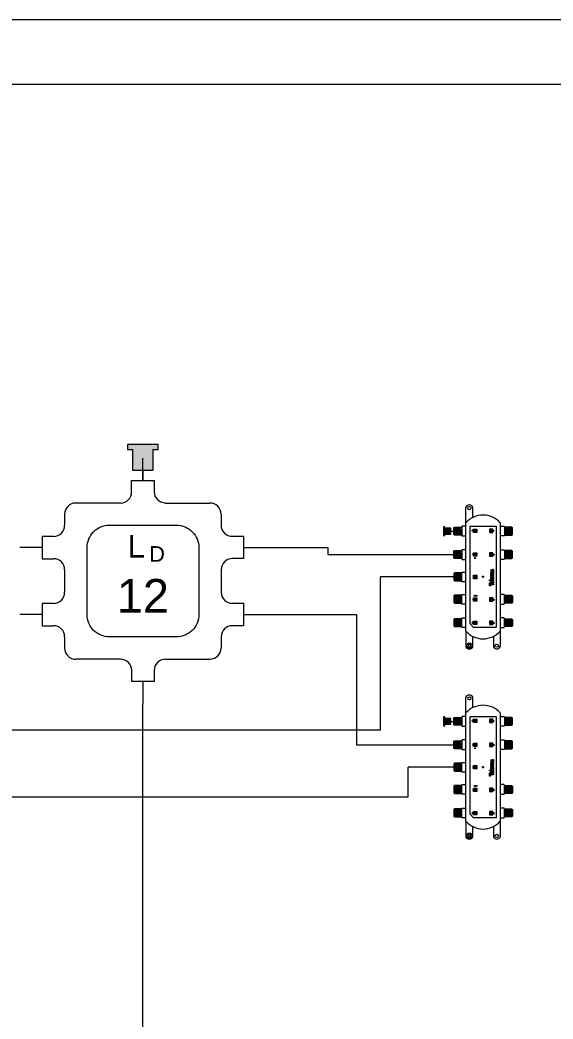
# Model space of a CAD drawing. Header units: metres. Extents: x -2 to 3328848, y -2 to 2725060.
# Drawn here: x 1663716.7 to 1663758, y 1362274.4 to 1362351.9 of the extents above; entities that cross this region are included whole.
import ezdxf
from ezdxf.enums import TextEntityAlignment as Align

# ---------------------------------------------------------------- set-up
doc = ezdxf.new("R2010")
doc.units = ezdxf.units.M
doc.layers.get('0').update_dxf_attribs({"color": 253, "lineweight": 0})
doc.layers.add('CAJETIN', color=7, linetype='Continuous', lineweight=0, true_color=0x000000)
for name, color, linetype, lineweight in [('ICT_INTERNA', 170, 'Continuous', 0), ('ICT_INTERNA2', 130, 'Continuous', 0), ('ICT_TOMAS', 1, 'Continuous', 0)]:
    doc.layers.add(name, color=color, linetype=linetype, lineweight=lineweight)
doc.styles.get("Standard").update_dxf_attribs({"font": 'arial.ttf'})

# ---------------------------------------------------------------- blocks, each defined once
blk = doc.blocks.new('*U96')
for points in [[(-594, 0), (0, 0), (0, 420), (-594, 420)], [(-589, 5), (-5, 5), (-5, 415), (-589, 415)]]:
    blk.add_lwpolyline(points, close=True)
at = {"lineweight": 30, "flags": 104}
blk.add_attdef('NOMBRE_PROYECTO', text='', height=5, dxfattribs=at).set_placement((-165, 63.275), align=Align.TOP_LEFT)
for tag, p in [('PROMOTOR', (-133.74, 41.5)), ('SITUACION', (-133.74, 34.5)), ('AUTOR', (-133.74, 27.5)), ('1/X', (-133.74, 20.5)), ('XX/XX/XXXX', (-80.025, 20.5)), ('V.X', (-25.119, 20.5)), ('NOMBRE_PLANO', (-133.74, 13.5)), ('X', (-25.119, 13.478))]:
    blk.add_attdef(tag, text='', height=3.5).set_placement(p, align=Align.MIDDLE_LEFT)
blk = doc.blocks.new('Derivador 4S')
for p, q in [((0, -0.1), (0, 0)), ((-0.0504, -0.1511), (-0.0504, -0.1)), ((-0.0504, -0.1), (0.0504, -0.1)), ((0.0504, -0.1), (0.0504, -0.15)), ((-0.1004, -0.2011), (-0.3, -0.2011)), ((0.1005, -0.2011), (0.3001, -0.2009)), ((-0.35, -0.2511), (-0.35, -0.3)), ((0.3502, -0.2509), (0.3502, -0.2997)), ((-0.4, -0.35), (-0.45, -0.35)), ((-0.45, -0.35), (-0.45, -0.45)), ((0.4003, -0.3497), (0.4503, -0.3497)), ((0.4503, -0.3497), (0.4503, -0.4497)), ((-0.45, -0.4), (-0.55, -0.4)), ((0.4503, -0.4), (0.55, -0.4)), ((-0.45, -0.45), (-0.4, -0.45)), ((0.4503, -0.4497), (0.4003, -0.4497)), ((-0.35, -0.5), (-0.35, -0.6)), ((0.3504, -0.4997), (0.3504, -0.5997)), ((-0.4, -0.65), (-0.45, -0.65)), ((-0.45, -0.65), (-0.45, -0.75)), ((0.4005, -0.6497), (0.4505, -0.6497)), ((0.4505, -0.6497), (0.4505, -0.7497)), ((-0.45, -0.7), (-0.55, -0.7)), ((0.4505, -0.7), (0.55, -0.7)), ((-0.45, -0.75), (-0.4, -0.75)), ((0.4505, -0.7497), (0.4005, -0.7497)), ((-0.35, -0.8), (-0.35, -0.85)), ((0.3506, -0.7997), (0.3506, -0.8497)), ((-0.0996, -0.9), (-0.3, -0.9)), ((0.1003, -0.8999), (0.3007, -0.8998)), ((-0.0496, -1), (-0.0496, -0.95)), ((0.0504, -0.95), (0.0504, -1)), ((0.0504, -1), (-0.0496, -1)), ((0.0004, -1), (0.0004, -1.1))]:
    blk.add_line(p, q)
blk.add_lwpolyline([(-0.1496, -0.3), (0.1504, -0.3, -0.414214), (0.2504, -0.4), (0.2504, -0.7, -0.414214), (0.1504, -0.8), (-0.1496, -0.8, -0.414214), (-0.2496, -0.7), (-0.2496, -0.4, -0.414214)], format="xyb", close=True)
for centre, start, end in [((-0.1004, -0.1511), 270, 0), ((0.1004, -0.15), 180, 270), ((-0.3, -0.2511), 90, 180), ((0.3002, -0.2509), 0.0417, 90.0417), ((-0.4, -0.3), 270, 360), ((0.4002, -0.2997), 180.0417, 270.0417), ((-0.4, -0.5), 0, 90), ((0.4004, -0.4997), 90.0417, 180.0417), ((-0.4, -0.6), 270, 360), ((0.4004, -0.5997), 180.0417, 270.0417), ((-0.4, -0.8), 0, 90), ((0.4006, -0.7997), 90.0417, 180.0417), ((-0.3, -0.85), 180, 270), ((0.3006, -0.8498), 270.0417, 0.0417), ((-0.0996, -0.95), 0, 90), ((0.1004, -0.95), 90, 180)]:
    blk.add_arc(centre, 0.05, start, end)
for s, height, p in [('L', 0.1, (-0.0681, -0.4447)), ('D', 0.07, (0.0283, -0.4638))]:
    blk.add_text(s, height=height).set_placement(p)
blk.add_attdef('dB', text='', height=0.15).set_placement((0.0004, -0.7358), align=Align.BOTTOM_CENTER)
blk = doc.blocks.new('Carga 75')
blk.add_hatch(color=256).paths.add_polyline_path([(0.05, 0.1501), (0.075, 0.1501), (0.075, 0.1751), (-0.075, 0.1751), (-0.075, 0.1501), (-0.05, 0.1501), (-0.05, 0.0501), (0.05, 0.0501)])
for p, q in [((0.075, 0.1751), (-0.075, 0.1751)), ((-0.075, 0.1751), (-0.075, 0.1501)), ((-0.075, 0.1501), (-0.05, 0.1501)), ((-0.05, 0.1501), (-0.05, 0.0501)), ((0.05, 0.1501), (0.075, 0.1501)), ((0.05, 0.0501), (0.05, 0.1501)), ((0.075, 0.1501), (0.075, 0.1751)), ((-0.05, 0.0501), (0.05, 0.0501)), ((0, 0.0501), (0, 0.0001))]:
    blk.add_line(p, q)
blk = doc.blocks.new('Televes_log')
at = {"true_color": 0x000000}
h = blk.add_hatch(color=18, dxfattribs=at)
h.dxf.hatch_style = 1
h.paths.add_polyline_path([(5.3, 10.9), (-2.9, 10.9), (-2.9, 8.7), (0, 8.7), (0, 0), (2.2, 0), (2.2, 8.8), (5.3, 8.8)])
h.paths.add_polyline_path([(8.5, 7.2), (7.7, 7.7), (7, 7.9), (6.3, 8), (5.6, 7.9), (4.9, 7.7), (4, 7), (3.3, 6.1), (2.8, 5.3), (2.6, 4.5), (2.6, 3.5), (2.8, 2.4), (3.5, 1.3), (4.4, 0.4), (5.7, -0.2), (6.7, -0.3), (7.8, -0.2), (8.8, 0.3), (9.3, 0.7), (10, 1.6), (8.3, 2.6), (7.7, 2), (7.2, 1.8), (6.3, 1.7), (5.9, 1.7), (5.2, 2.1), (4.9, 2.6), (4.7, 3.4), (9.9, 3.3), (10, 3.8), (10, 4.6), (9.8, 5.4), (9.2, 6.4)])
h.paths.add_polyline_path([(6.7, 6.1), (7.1, 5.8), (7.7, 5.4), (7.8, 4.8), (7.7, 4.8), (4.8, 4.8), (4.8, 5.2), (5, 5.5), (5.5, 5.9), (6, 6.1)], flags=16)
h.paths.add_polyline_path([(12.5, 10.8), (10.3, 10.8), (10.3, 0.1), (12.5, 0.1)])
h.paths.add_polyline_path([(18.6, 7.2), (17.9, 7.7), (17.1, 7.9), (16.4, 8), (15.8, 7.9), (15.1, 7.7), (14.2, 7), (13.4, 6.1), (12.9, 5.3), (12.7, 4.5), (12.7, 3.5), (13, 2.4), (13.6, 1.3), (14.6, 0.4), (15.9, -0.2), (16.9, -0.3), (17.9, -0.2), (18.9, 0.3), (19.5, 0.7), (20.2, 1.6), (18.4, 2.6), (17.8, 2), (17.3, 1.8), (16.5, 1.7), (16, 1.7), (15.4, 2.1), (15, 2.6), (14.8, 3.4), (20, 3.3), (20.2, 3.8), (20.1, 4.6), (20, 5.4), (19.3, 6.4)])
h.paths.add_polyline_path([(16.8, 6.1), (17.2, 5.8), (17.8, 5.4), (18, 4.8), (17.8, 4.8), (14.9, 4.8), (14.9, 5.2), (15.1, 5.5), (15.7, 5.9), (16.2, 6.1)], flags=16)
h.paths.add_polyline_path([(21.6, 7.8), (19.4, 7.8), (21.9, 0), (23.8, 0), (26.5, 7.7), (24.4, 7.8), (22.9, 3.3)])
h.paths.add_polyline_path([(31.5, 7.2), (30.8, 7.7), (30, 7.9), (29.3, 8), (28.6, 7.9), (28, 7.7), (27, 7), (26.3, 6.1), (25.8, 5.3), (25.6, 4.5), (25.6, 3.5), (25.9, 2.4), (26.5, 1.3), (27.4, 0.4), (28.8, -0.2), (29.7, -0.3), (30.8, -0.2), (31.8, 0.3), (32.3, 0.7), (33.1, 1.6), (31.3, 2.6), (30.7, 2), (30.2, 1.8), (29.4, 1.7), (28.9, 1.7), (28.2, 2.1), (27.9, 2.6), (27.7, 3.4), (32.9, 3.3), (33, 3.8), (33, 4.6), (32.8, 5.4), (32.2, 6.4)])
h.paths.add_polyline_path([(30.1, 5.8), (30.7, 5.4), (30.8, 4.8), (30.7, 4.8), (27.8, 4.8), (27.8, 5.2), (28, 5.5), (28.5, 5.9), (29.1, 6.1), (29.7, 6.1)], flags=16)
h.paths.add_polyline_path([(39.8, 6.5), (39, 7.1), (38.1, 7.5), (36.8, 7.7), (35.8, 7.7), (34.7, 7.3), (33.7, 6.5), (33.3, 5.8), (33.4, 4.7), (33.6, 4), (34.3, 3.3), (35.4, 3), (37.1, 2.7), (37.6, 2.5), (37.9, 2.2), (37.7, 1.7), (37.1, 1.5), (36.3, 1.4), (35.5, 1.5), (34.4, 2.3), (33, 1.1), (34, 0.2), (34.8, -0.1), (35.9, -0.3), (37.3, -0.3), (38.3, -0.1), (39.3, 0.4), (39.9, 1.1), (40.2, 2.4), (39.9, 3.4), (39.3, 4), (38.4, 4.5), (37.7, 4.7), (36.5, 4.8), (35.5, 5.1), (35.5, 5.3), (35.6, 5.7), (36.1, 6), (36.8, 6), (37.3, 5.9), (37.9, 5.7), (38.1, 5.5), (38.3, 5.2), (38.5, 5.2)])
at = {"linetype": 'Continuous'}
for points in [[(-2.9, 10.9), (5.3, 10.9), (5.3, 8.8), (2.2, 8.8), (2.2, 0), (0, 0), (0, 8.7), (-2.9, 8.7), (-2.9, 10.9)], [(8.3, 2.6), (7.7, 2), (7.2, 1.8), (6.3, 1.7), (5.9, 1.7), (5.2, 2.1), (4.9, 2.6), (4.7, 3.4), (9.9, 3.3), (10, 3.8), (10, 4.6), (9.8, 5.4), (9.2, 6.4), (8.5, 7.2), (7.7, 7.7), (7, 7.9), (6.3, 8), (5.6, 7.9), (4.9, 7.7), (4, 7), (3.3, 6.1), (2.8, 5.3), (2.6, 4.5), (2.6, 3.5), (2.8, 2.4), (3.5, 1.3), (4.4, 0.4), (5.7, -0.2), (6.7, -0.3), (7.8, -0.2), (8.8, 0.3), (9.3, 0.7), (10, 1.6), (8.3, 2.6)], [(4.7, 4.8), (7.7, 4.8), (7.8, 4.8), (7.7, 5.4), (7.1, 5.8), (6.7, 6.1), (6, 6.1), (5.5, 5.9), (5, 5.5), (4.8, 5.2), (4.8, 4.8)], [(10.3, 10.8), (12.5, 10.8), (12.5, 0.1), (10.3, 0.1), (10.3, 10.8)], [(18.4, 2.6), (17.8, 2), (17.3, 1.8), (16.5, 1.7), (16, 1.7), (15.4, 2.1), (15, 2.6), (14.8, 3.4), (20, 3.3), (20.2, 3.8), (20.1, 4.6), (20, 5.4), (19.3, 6.4), (18.6, 7.2), (17.9, 7.7), (17.1, 7.9), (16.4, 8), (15.8, 7.9), (15.1, 7.7), (14.2, 7), (13.4, 6.1), (12.9, 5.3), (12.7, 4.5), (12.7, 3.5), (13, 2.4), (13.6, 1.3), (14.6, 0.4), (15.9, -0.2), (16.9, -0.3), (17.9, -0.2), (18.9, 0.3), (19.5, 0.7), (20.2, 1.6), (18.4, 2.6)], [(14.9, 4.8), (17.8, 4.8), (18, 4.8), (17.8, 5.4), (17.2, 5.8), (16.8, 6.1), (16.2, 6.1), (15.7, 5.9), (15.1, 5.5), (14.9, 5.2), (14.9, 4.8)], [(19.4, 7.8), (21.6, 7.8), (22.9, 3.3), (24.4, 7.8), (26.5, 7.7), (23.8, 0), (21.9, 0), (19.4, 7.8)], [(31.3, 2.6), (30.7, 2), (30.2, 1.8), (29.4, 1.7), (28.9, 1.7), (28.2, 2.1), (27.9, 2.6), (27.7, 3.4), (32.9, 3.3), (33, 3.8), (33, 4.6), (32.8, 5.4), (32.2, 6.4), (31.5, 7.2), (30.8, 7.7), (30, 7.9), (29.3, 8), (28.6, 7.9), (28, 7.7), (27, 7), (26.3, 6.1), (25.8, 5.3), (25.6, 4.5), (25.6, 3.5), (25.9, 2.4), (26.5, 1.3), (27.4, 0.4), (28.8, -0.2), (29.7, -0.3), (30.8, -0.2), (31.8, 0.3), (32.3, 0.7), (33.1, 1.6), (31.3, 2.6)], [(27.7, 4.8), (30.7, 4.8), (30.8, 4.8), (30.7, 5.4), (30.1, 5.8), (29.7, 6.1), (29.1, 6.1), (28.5, 5.9), (28, 5.5), (27.8, 5.2), (27.8, 4.8)], [(38.5, 5.2), (39.8, 6.5), (39, 7.1), (38.1, 7.5), (36.8, 7.7), (35.8, 7.7), (34.7, 7.3), (33.7, 6.5), (33.3, 5.8), (33.4, 4.7), (33.6, 4), (34.3, 3.3), (35.4, 3), (37.1, 2.7), (37.6, 2.5), (37.9, 2.2), (37.7, 1.7), (37.1, 1.5), (36.3, 1.4), (35.5, 1.5), (34.4, 2.3), (33, 1.1), (34, 0.2), (34.8, -0.1), (35.9, -0.3), (37.3, -0.3), (38.3, -0.1), (39.3, 0.4), (39.9, 1.1), (40.2, 2.4), (39.9, 3.4), (39.3, 4), (38.4, 4.5), (37.7, 4.7), (36.5, 4.8), (35.5, 5.1), (35.5, 5.3), (35.6, 5.7), (36.1, 6), (36.8, 6), (37.3, 5.9), (37.9, 5.7), (38.1, 5.5), (38.3, 5.2), (38.5, 5.2)]]:
    blk.add_lwpolyline(points, dxfattribs=at)
blk = doc.blocks.new('5161')
at = {"linetype": 'Continuous'}
h = blk.add_hatch(color=256, dxfattribs=at)
h.dxf.hatch_style = 1
h.paths.add_polyline_path([(1.35, 33.38), (1.35, 36.53), (0.9, 36.53), (0.9, 33.83), (-1.35, 33.83), (-1.35, 36.53), (-1.8, 36.53), (-1.8, 33.38)])
h.paths.add_polyline_path([(0.07, 34.7), (0.7, 34.7), (0.7, 35.15), (-1.1, 35.15), (-1.1, 34.7), (-0.47, 34.7), (-0.47, 34.25), (0.07, 34.25)], flags=17)
h.paths.add_polyline_path([(0.07, 36.32), (0.7, 36.32), (-0.2, 37.9), (-1.1, 36.32), (-0.47, 36.32), (-0.47, 35.87), (-1.1, 35.87), (-1.1, 35.42), (0.7, 35.42), (0.7, 35.87), (0.07, 35.87)])
h = blk.add_hatch(color=256, dxfattribs=at)
h.dxf.hatch_style = 1
h.paths.add_polyline_path([(87.75, 33.38), (87.75, 36.53), (87.3, 36.53), (87.3, 33.83), (85.05, 33.83), (85.05, 36.53), (84.6, 36.53), (84.6, 33.38)])
h.paths.add_polyline_path([(86.46, 34.7), (87.09, 34.7), (87.09, 35.15), (85.29, 35.15), (85.29, 34.7), (85.92, 34.7), (85.92, 34.25), (86.46, 34.25)], flags=17)
h.paths.add_polyline_path([(86.46, 36.32), (87.09, 36.32), (86.19, 37.9), (85.29, 36.32), (85.92, 36.32), (85.92, 35.87), (85.29, 35.87), (85.29, 35.42), (87.09, 35.42), (87.09, 35.87), (86.46, 35.87)])
h = blk.add_hatch(color=256)
h.dxf.hatch_style = 1
h.paths.add_polyline_path([(21.9, 35.67), (21.9, 36.97), (21.36, 36.97), (21.36, 35.67), (20.73, 35.67), (21.63, 34.08), (22.53, 35.67)])
h.paths.add_polyline_path([(20.03, 33.38), (23.19, 33.38), (23.19, 36.53), (22.74, 36.53), (22.74, 33.83), (20.49, 33.83), (20.49, 36.53), (20.03, 36.53)])
h = blk.add_hatch(color=256)
h.dxf.hatch_style = 1
h.paths.add_polyline_path([(43.09, 35.67), (43.09, 36.97), (42.55, 36.97), (42.55, 35.67), (41.92, 35.67), (42.82, 34.08), (43.72, 35.67)])
h.paths.add_polyline_path([(41.23, 33.38), (44.38, 33.38), (44.38, 36.53), (43.93, 36.53), (43.93, 33.83), (41.68, 33.83), (41.68, 36.53), (41.23, 36.53)])
h = blk.add_hatch(color=256)
h.dxf.hatch_style = 1
h.paths.add_polyline_path([(60.07, 35.36), (60.58, 34.7), (61.08, 35.36)])
h = blk.add_hatch(color=256)
h.dxf.hatch_style = 1
h.paths.add_polyline_path([(62.27, 33.38), (65.43, 33.38), (65.43, 36.53), (64.98, 36.53), (64.98, 33.83), (62.72, 33.83), (62.72, 36.53), (62.27, 36.53)])
h.paths.add_polyline_path([(63.58, 34.38), (64.12, 34.38), (64.12, 35.69), (64.75, 35.69), (63.85, 37.27), (62.95, 35.69), (63.58, 35.69)])
h = blk.add_hatch(color=256, dxfattribs=at)
h.dxf.hatch_style = 1
h.paths.add_polyline_path([(-1.81, 21.38), (-1.81, 18.23), (-1.36, 18.23), (-1.36, 20.93), (0.89, 20.93), (0.89, 18.23), (1.34, 18.23), (1.34, 21.38)])
h.paths.add_polyline_path([(0.06, 20.5), (-0.48, 20.5), (-0.48, 20.05), (-1.11, 20.05), (-1.11, 19.6), (0.69, 19.6), (0.69, 20.05), (0.06, 20.05)], flags=17)
h.paths.add_polyline_path([(0.06, 18.43), (0.06, 18.88), (0.69, 18.88), (0.69, 19.33), (-1.11, 19.33), (-1.11, 18.88), (-0.48, 18.88), (-0.48, 18.43), (-1.11, 18.43), (-0.21, 16.86), (0.69, 18.43)])
h = blk.add_hatch(color=256, dxfattribs=at)
h.dxf.hatch_style = 1
h.paths.add_polyline_path([(20.03, 21.38), (20.03, 18.23), (20.48, 18.23), (20.48, 20.93), (22.73, 20.93), (22.73, 18.23), (23.18, 18.23), (23.18, 21.38)])
h.paths.add_polyline_path([(21.9, 20.5), (21.36, 20.5), (21.36, 20.05), (20.73, 20.05), (20.73, 19.6), (22.53, 19.6), (22.53, 20.05), (21.9, 20.05)], flags=17)
h.paths.add_polyline_path([(21.9, 18.43), (21.9, 18.88), (22.53, 18.88), (22.53, 19.33), (20.73, 19.33), (20.73, 18.88), (21.36, 18.88), (21.36, 18.43), (20.73, 18.43), (21.63, 16.86), (22.53, 18.43)])
h = blk.add_hatch(color=256, dxfattribs=at)
h.dxf.hatch_style = 1
h.paths.add_polyline_path([(62.27, 21.38), (62.27, 18.23), (62.72, 18.23), (62.72, 20.93), (64.97, 20.93), (64.97, 18.23), (65.42, 18.23), (65.42, 21.38)])
h.paths.add_polyline_path([(64.14, 20.5), (63.6, 20.5), (63.6, 20.05), (62.97, 20.05), (62.97, 19.6), (64.77, 19.6), (64.77, 20.05), (64.14, 20.05)], flags=17)
h.paths.add_polyline_path([(64.14, 18.43), (64.14, 18.88), (64.77, 18.88), (64.77, 19.33), (62.97, 19.33), (62.97, 18.88), (63.6, 18.88), (63.6, 18.43), (62.97, 18.43), (63.87, 16.86), (64.77, 18.43)])
h = blk.add_hatch(color=256, dxfattribs=at)
h.dxf.hatch_style = 1
h.paths.add_polyline_path([(84.6, 21.53), (84.6, 18.38), (85.05, 18.38), (85.05, 21.08), (87.3, 21.08), (87.3, 18.38), (87.75, 18.38), (87.75, 21.53)])
h.paths.add_polyline_path([(86.46, 20.66), (85.92, 20.66), (85.92, 20.21), (85.29, 20.21), (85.29, 19.76), (87.09, 19.76), (87.09, 20.21), (86.46, 20.21)], flags=17)
h.paths.add_polyline_path([(86.46, 18.59), (86.46, 19.04), (87.09, 19.04), (87.09, 19.49), (85.29, 19.49), (85.29, 19.04), (85.92, 19.04), (85.92, 18.59), (85.29, 18.59), (86.19, 17.01), (87.09, 18.59)])
for p, q in [((-4.61, 46.96), (-4.52, 47.16)), ((-4.61, 43.5), (-4.61, 46.96)), ((-4.52, 47.16), (-4.31, 47.35)), ((-4.31, 47.35), (-4.04, 47.48)), ((-4.04, 47.48), (4.05, 47.48)), ((-3.02, 55), (-3.71, 54.38)), ((-3.71, 54.38), (-3.71, 47.49)), ((3.73, 53.68), (-3.71, 54.07)), ((3.73, 53.18), (-3.71, 53.57)), ((3.73, 52.73), (-3.71, 53.11)), ((3.73, 52.28), (-3.71, 52.67)), ((3.73, 51.79), (-3.71, 52.18)), ((3.73, 51.3), (-3.71, 51.69)), ((3.73, 50.87), (-3.71, 51.25)), ((3.73, 50.36), (-3.71, 50.75)), ((3.73, 49.79), (-3.71, 50.17)), ((3.73, 49.26), (-3.71, 49.64)), ((3.73, 48.64), (-3.71, 49.03)), ((3.73, 48.15), (-3.71, 48.54)), ((3.73, 54.09), (-3.61, 54.47)), ((3.25, 54.78), (-3.26, 54.78)), ((3.02, 55), (-3.02, 55)), ((3.73, 54.31), (3.02, 55)), ((3.73, 47.48), (3.73, 54.31)), ((4.05, 47.48), (4.24, 47.34)), ((4.24, 47.34), (4.38, 47.17)), ((4.38, 47.17), (4.47, 46.97)), ((4.47, 46.97), (4.47, 46.91)), ((4.47, 46.91), (4.47, 43.5)), ((17.39, 46.96), (17.48, 47.16)), ((17.39, 43.5), (17.39, 46.96)), ((17.48, 47.16), (17.69, 47.35)), ((17.69, 47.35), (17.96, 47.48)), ((17.96, 47.48), (26.05, 47.48)), ((18.98, 55), (18.29, 54.38)), ((18.29, 54.38), (18.29, 47.49)), ((25.73, 53.68), (18.29, 54.07)), ((25.73, 53.18), (18.29, 53.57)), ((25.73, 52.73), (18.29, 53.11)), ((25.73, 52.28), (18.29, 52.67)), ((25.73, 51.79), (18.29, 52.18)), ((25.73, 51.3), (18.29, 51.69)), ((25.73, 50.87), (18.29, 51.25)), ((25.73, 50.36), (18.29, 50.75)), ((25.73, 49.79), (18.29, 50.17)), ((25.73, 49.26), (18.29, 49.64)), ((25.73, 48.64), (18.29, 49.03)), ((25.73, 48.15), (18.29, 48.54)), ((25.73, 54.09), (18.39, 54.47)), ((25.25, 54.78), (18.74, 54.78)), ((25.02, 55), (18.98, 55)), ((25.73, 54.31), (25.02, 55)), ((25.73, 47.48), (25.73, 54.31)), ((26.05, 47.48), (26.24, 47.34)), ((26.24, 47.34), (26.38, 47.17)), ((26.38, 47.17), (26.47, 46.97)), ((26.47, 46.97), (26.47, 46.91)), ((26.47, 46.91), (26.47, 43.5)), ((38.28, 46.96), (38.37, 47.16)), ((38.28, 43.5), (38.28, 46.96)), ((38.37, 47.16), (38.58, 47.35)), ((38.58, 47.35), (38.85, 47.48)), ((38.85, 47.48), (46.93, 47.48)), ((39.87, 55), (39.18, 54.38)), ((39.18, 54.38), (39.18, 47.49)), ((46.62, 53.68), (39.18, 54.07)), ((46.62, 53.18), (39.18, 53.57)), ((46.62, 52.73), (39.18, 53.11)), ((46.62, 52.28), (39.18, 52.67)), ((46.62, 51.79), (39.18, 52.18)), ((46.62, 51.3), (39.18, 51.69)), ((46.62, 50.87), (39.18, 51.25)), ((46.62, 50.36), (39.18, 50.75)), ((46.62, 49.79), (39.18, 50.17)), ((46.62, 49.26), (39.18, 49.64)), ((46.62, 48.64), (39.18, 49.03)), ((46.62, 48.15), (39.18, 48.54)), ((46.62, 54.09), (39.28, 54.47)), ((46.14, 54.78), (39.63, 54.78)), ((45.91, 55), (39.87, 55)), ((46.62, 54.31), (45.91, 55)), ((46.62, 47.48), (46.62, 54.31)), ((46.93, 47.48), (47.13, 47.34)), ((47.13, 47.34), (47.27, 47.17)), ((47.27, 47.17), (47.36, 46.97)), ((47.36, 46.97), (47.36, 46.91)), ((47.36, 46.91), (47.36, 43.5)), ((59.4, 47.17), (59.31, 46.97)), ((59.31, 46.97), (59.31, 46.91)), ((59.31, 46.91), (59.31, 43.5)), ((59.54, 47.34), (59.4, 47.17)), ((59.73, 47.48), (59.54, 47.34)), ((67.82, 47.48), (59.73, 47.48)), ((60.05, 54.31), (60.76, 55)), ((60.05, 54.09), (67.39, 54.47)), ((60.05, 47.48), (60.05, 54.31)), ((60.05, 53.68), (67.49, 54.07)), ((60.05, 53.18), (67.49, 53.57)), ((60.05, 52.73), (67.49, 53.11)), ((60.05, 52.28), (67.49, 52.67)), ((60.05, 51.79), (67.49, 52.18)), ((60.05, 51.3), (67.49, 51.69)), ((60.05, 50.87), (67.49, 51.25)), ((60.05, 50.36), (67.49, 50.75)), ((60.05, 49.79), (67.49, 50.17)), ((60.05, 49.26), (67.49, 49.64)), ((60.05, 48.64), (67.49, 49.03)), ((60.05, 48.15), (67.49, 48.54)), ((60.53, 54.78), (67.04, 54.78)), ((60.76, 55), (66.8, 55)), ((66.8, 55), (67.49, 54.38)), ((67.49, 54.38), (67.49, 47.49)), ((68.09, 47.35), (67.82, 47.48)), ((68.3, 47.16), (68.09, 47.35)), ((68.39, 46.96), (68.3, 47.16)), ((68.39, 43.5), (68.39, 46.96)), ((81.4, 47.17), (81.31, 46.97)), ((81.31, 46.97), (81.31, 46.91)), ((81.31, 46.91), (81.31, 43.5)), ((81.54, 47.34), (81.4, 47.17)), ((81.73, 47.48), (81.54, 47.34)), ((89.82, 47.48), (81.73, 47.48)), ((82.05, 54.31), (82.76, 55)), ((82.05, 54.09), (89.39, 54.47)), ((82.05, 47.48), (82.05, 54.31)), ((82.05, 53.68), (89.49, 54.07)), ((82.05, 53.18), (89.49, 53.57)), ((82.05, 52.73), (89.49, 53.11)), ((82.05, 52.28), (89.49, 52.67)), ((82.05, 51.79), (89.49, 52.18)), ((82.05, 51.3), (89.49, 51.69)), ((82.05, 50.87), (89.49, 51.25)), ((82.05, 50.36), (89.49, 50.75)), ((82.05, 49.79), (89.49, 50.17)), ((82.05, 49.26), (89.49, 49.64)), ((82.05, 48.64), (89.49, 49.03)), ((82.05, 48.15), (89.49, 48.54)), ((82.53, 54.78), (89.04, 54.78)), ((82.76, 55), (88.8, 55)), ((88.8, 55), (89.49, 54.38)), ((89.49, 54.38), (89.49, 47.49)), ((90.09, 47.35), (89.82, 47.48)), ((90.3, 47.16), (90.09, 47.35)), ((90.39, 46.96), (90.3, 47.16)), ((90.39, 43.5), (90.39, 46.96)), ((-23.19, 41.25), (-22.46, 42.02)), ((-22.29, 40.38), (-23.19, 41.25)), ((-23.19, 39.43), (-22.29, 40.38)), ((-22.44, 38.7), (-23.19, 39.43)), ((-22.46, 42.02), (-21.51, 41.08)), ((-21.5, 39.57), (-22.44, 38.7)), ((-21.51, 41.08), (-20.56, 41.96)), ((-20.58, 38.68), (-21.5, 39.57)), ((-19.84, 41.28), (-20.78, 40.32)), ((-20.78, 40.32), (-19.85, 39.38)), ((-19.85, 39.38), (-20.58, 38.68)), ((-20.56, 41.96), (-19.84, 41.28)), ((-7.89, 43.5), (93.67, 43.5)), ((-4.61, 36.39), (-1.21, 39.71)), ((-1.1, 36.32), (-0.2, 37.9)), ((0.7, 36.32), (-0.2, 37.9)), ((85.29, 36.32), (86.19, 37.9)), ((87.09, 36.32), (86.19, 37.9)), ((-1.8, 36.53), (-1.35, 36.53)), ((-1.8, 33.38), (-1.8, 36.53)), ((1.35, 33.38), (-1.8, 33.38)), ((-1.35, 36.53), (-1.35, 33.83)), ((-1.35, 33.83), (0.9, 33.83)), ((-0.47, 36.32), (-1.1, 36.32)), ((-1.1, 35.42), (-1.1, 35.87)), ((-1.1, 35.87), (-0.47, 35.87)), ((0.7, 35.42), (-1.1, 35.42)), ((0.7, 35.15), (-1.1, 35.15)), ((-1.1, 35.15), (-1.1, 34.7)), ((-1.1, 34.7), (-0.47, 34.7)), ((-0.47, 35.87), (-0.47, 36.32)), ((-0.47, 34.25), (-0.47, 34.7)), ((-0.47, 34.25), (0.07, 34.25)), ((0.07, 36.32), (0.7, 36.32)), ((0.07, 35.87), (0.07, 36.32)), ((0.07, 35.87), (0.7, 35.87)), ((0.07, 34.7), (0.7, 34.7)), ((0.07, 34.25), (0.07, 34.7)), ((0.7, 35.87), (0.7, 35.42)), ((0.7, 34.7), (0.7, 35.15)), ((0.9, 33.83), (0.9, 36.53)), ((0.9, 36.53), (1.35, 36.53)), ((1.35, 36.53), (1.35, 33.38)), ((20.03, 33.38), (20.03, 36.53)), ((20.03, 36.53), (20.49, 36.53)), ((23.19, 33.38), (20.03, 33.38)), ((20.49, 36.53), (20.49, 33.83)), ((20.49, 33.83), (22.74, 33.83)), ((20.73, 35.67), (21.63, 34.08)), ((21.36, 35.67), (20.73, 35.67)), ((21.9, 36.97), (21.36, 36.97)), ((21.36, 36.97), (21.36, 35.67)), ((22.53, 35.67), (21.63, 34.08)), ((21.9, 36.97), (21.9, 35.67)), ((21.9, 35.67), (22.53, 35.67)), ((22.74, 33.83), (22.74, 36.53)), ((22.74, 36.53), (23.19, 36.53)), ((23.19, 36.53), (23.19, 33.38)), ((25.86, 33.47), (24.72, 33.47)), ((25.29, 36.01), (25.29, 35.63)), ((25.29, 34.12), (25.29, 33.47)), ((41.23, 33.38), (41.23, 36.53)), ((41.23, 36.53), (41.68, 36.53)), ((44.38, 33.38), (41.23, 33.38)), ((41.68, 36.53), (41.68, 33.83)), ((41.68, 33.83), (43.93, 33.83)), ((41.92, 35.67), (42.82, 34.08)), ((42.55, 35.67), (41.92, 35.67)), ((43.09, 36.97), (42.55, 36.97)), ((42.55, 36.97), (42.55, 35.67)), ((43.72, 35.67), (42.82, 34.08)), ((42.89, 26.5), (42.89, 28.5)), ((43.09, 36.97), (43.09, 35.67)), ((43.09, 35.67), (43.72, 35.67)), ((43.93, 33.83), (43.93, 36.53)), ((43.93, 36.53), (44.38, 36.53)), ((44.38, 36.53), (44.38, 33.38)), ((60.01, 34.7), (61.15, 34.7)), ((60.58, 34.7), (60.07, 35.36)), ((60.07, 35.36), (61.08, 35.36)), ((60.58, 35.74), (60.58, 35.36)), ((61.08, 35.36), (60.58, 34.7)), ((60.58, 34.7), (60.58, 34.26)), ((62.27, 33.38), (62.27, 36.53)), ((62.27, 36.53), (62.72, 36.53)), ((65.43, 33.38), (62.27, 33.38)), ((62.72, 36.53), (62.72, 33.83)), ((62.72, 33.83), (64.98, 33.83)), ((62.95, 35.69), (63.85, 37.27)), ((63.58, 35.69), (62.95, 35.69)), ((63.58, 34.38), (63.58, 35.69)), ((63.58, 34.38), (64.12, 34.38)), ((64.75, 35.69), (63.85, 37.27)), ((64.12, 35.69), (64.75, 35.69)), ((64.12, 34.38), (64.12, 35.69)), ((64.98, 33.83), (64.98, 36.53)), ((64.98, 36.53), (65.43, 36.53)), ((65.43, 36.53), (65.43, 33.38)), ((84.6, 36.53), (85.05, 36.53)), ((84.6, 33.38), (84.6, 36.53)), ((87.75, 33.38), (84.6, 33.38)), ((85.05, 36.53), (85.05, 33.83)), ((85.05, 33.83), (87.3, 33.83)), ((85.92, 36.32), (85.29, 36.32)), ((85.29, 35.42), (85.29, 35.87)), ((85.29, 35.87), (85.92, 35.87)), ((87.09, 35.42), (85.29, 35.42)), ((87.09, 35.15), (85.29, 35.15)), ((85.29, 35.15), (85.29, 34.7)), ((85.29, 34.7), (85.92, 34.7)), ((85.92, 35.87), (85.92, 36.32)), ((85.92, 34.25), (85.92, 34.7)), ((85.92, 34.25), (86.46, 34.25)), ((86.46, 36.32), (87.09, 36.32)), ((86.46, 35.87), (86.46, 36.32)), ((86.46, 35.87), (87.09, 35.87)), ((86.46, 34.7), (87.09, 34.7)), ((86.46, 34.25), (86.46, 34.7)), ((87.09, 35.87), (87.09, 35.42)), ((87.09, 34.7), (87.09, 35.15)), ((87.3, 33.83), (87.3, 36.53)), ((87.3, 36.53), (87.75, 36.53)), ((87.75, 36.53), (87.75, 33.38)), ((1.34, 21.38), (-1.81, 21.38)), ((-1.81, 21.38), (-1.81, 18.23)), ((-1.36, 18.23), (-1.36, 20.93)), ((-1.36, 20.93), (0.89, 20.93)), ((-1.11, 19.6), (-1.11, 20.05)), ((-1.11, 20.05), (-0.48, 20.05)), ((0.69, 19.6), (-1.11, 19.6)), ((0.69, 19.33), (-1.11, 19.33)), ((-1.11, 19.33), (-1.11, 18.88)), ((-1.11, 18.88), (-0.48, 18.88)), ((-0.48, 20.5), (0.06, 20.5)), ((-0.48, 20.5), (-0.48, 20.05)), ((-0.48, 18.88), (-0.48, 18.43)), ((0.06, 20.5), (0.06, 20.05)), ((0.06, 20.05), (0.69, 20.05)), ((0.06, 18.88), (0.69, 18.88)), ((0.06, 18.88), (0.06, 18.43)), ((0.69, 20.05), (0.69, 19.6)), ((0.69, 18.88), (0.69, 19.33)), ((0.89, 20.93), (0.89, 18.23)), ((1.34, 18.23), (1.34, 21.38)), ((23.18, 21.38), (20.03, 21.38)), ((20.03, 21.38), (20.03, 18.23)), ((20.48, 18.23), (20.48, 20.93)), ((20.48, 20.93), (22.73, 20.93)), ((20.73, 19.6), (20.73, 20.05)), ((20.73, 20.05), (21.36, 20.05)), ((22.53, 19.6), (20.73, 19.6)), ((22.53, 19.33), (20.73, 19.33)), ((20.73, 19.33), (20.73, 18.88)), ((20.73, 18.88), (21.36, 18.88)), ((21.36, 20.5), (21.9, 20.5)), ((21.36, 20.5), (21.36, 20.05)), ((21.36, 18.88), (21.36, 18.43)), ((21.9, 20.5), (21.9, 20.05)), ((21.9, 20.05), (22.53, 20.05)), ((21.9, 18.88), (22.53, 18.88)), ((21.9, 18.88), (21.9, 18.43)), ((22.53, 20.05), (22.53, 19.6)), ((22.53, 18.88), (22.53, 19.33)), ((22.73, 20.93), (22.73, 18.23)), ((23.18, 18.23), (23.18, 21.38)), ((41.89, 27.5), (43.89, 27.5)), ((65.42, 21.38), (62.27, 21.38)), ((62.27, 21.38), (62.27, 18.23)), ((62.72, 18.23), (62.72, 20.93)), ((62.72, 20.93), (64.97, 20.93)), ((62.97, 19.6), (62.97, 20.05)), ((62.97, 20.05), (63.6, 20.05)), ((64.77, 19.6), (62.97, 19.6)), ((64.77, 19.33), (62.97, 19.33)), ((62.97, 19.33), (62.97, 18.88)), ((62.97, 18.88), (63.6, 18.88)), ((63.6, 20.5), (64.14, 20.5)), ((63.6, 20.5), (63.6, 20.05)), ((63.6, 18.88), (63.6, 18.43)), ((64.14, 20.5), (64.14, 20.05)), ((64.14, 20.05), (64.77, 20.05)), ((64.14, 18.88), (64.77, 18.88)), ((64.14, 18.88), (64.14, 18.43)), ((64.77, 20.05), (64.77, 19.6)), ((64.77, 18.88), (64.77, 19.33)), ((64.97, 20.93), (64.97, 18.23)), ((65.42, 18.23), (65.42, 21.38)), ((87.75, 21.53), (84.6, 21.53)), ((84.6, 21.53), (84.6, 18.38)), ((85.05, 18.38), (85.05, 21.08)), ((85.05, 21.08), (87.3, 21.08)), ((85.29, 19.76), (85.29, 20.21)), ((85.29, 20.21), (85.92, 20.21)), ((87.09, 19.76), (85.29, 19.76)), ((87.09, 19.49), (85.29, 19.49)), ((85.29, 19.49), (85.29, 19.04)), ((85.29, 19.04), (85.92, 19.04)), ((85.92, 20.66), (86.46, 20.66)), ((85.92, 20.66), (85.92, 20.21)), ((85.92, 19.04), (85.92, 18.59)), ((86.46, 20.66), (86.46, 20.21)), ((86.46, 20.21), (87.09, 20.21)), ((86.46, 19.04), (87.09, 19.04)), ((86.46, 19.04), (86.46, 18.59)), ((87.09, 20.21), (87.09, 19.76)), ((87.09, 19.04), (87.09, 19.49)), ((87.3, 21.08), (87.3, 18.38)), ((87.75, 18.38), (87.75, 21.53)), ((93.67, 11.5), (-7.89, 11.5)), ((-4.61, 11.5), (-4.61, 8.04)), ((-1.81, 18.23), (-1.36, 18.23)), ((-1.11, 18.43), (-0.21, 16.86)), ((-0.48, 18.43), (-1.11, 18.43)), ((0.69, 18.43), (-0.21, 16.86)), ((0.06, 18.43), (0.69, 18.43)), ((0.89, 18.23), (1.34, 18.23)), ((4.47, 8.09), (4.47, 11.5)), ((17.39, 11.5), (17.39, 8.04)), ((20.03, 18.23), (20.48, 18.23)), ((20.73, 18.43), (21.63, 16.86)), ((21.36, 18.43), (20.73, 18.43)), ((22.53, 18.43), (21.63, 16.86)), ((21.9, 18.43), (22.53, 18.43)), ((22.73, 18.23), (23.18, 18.23)), ((26.47, 8.09), (26.47, 11.5)), ((59.31, 8.09), (59.31, 11.5)), ((62.27, 18.23), (62.72, 18.23)), ((62.97, 18.43), (63.87, 16.86)), ((63.6, 18.43), (62.97, 18.43)), ((64.77, 18.43), (63.87, 16.86)), ((64.14, 18.43), (64.77, 18.43)), ((64.97, 18.23), (65.42, 18.23)), ((68.39, 11.5), (68.39, 8.04)), ((81.31, 8.09), (81.31, 11.5)), ((84.6, 18.38), (85.05, 18.38)), ((85.29, 18.59), (86.19, 17.01)), ((85.92, 18.59), (85.29, 18.59)), ((87.09, 18.59), (86.19, 17.01)), ((86.46, 18.59), (87.09, 18.59)), ((87.3, 18.38), (87.75, 18.38)), ((90.39, 11.5), (90.39, 8.04)), ((-4.61, 8.04), (-4.52, 7.84)), ((-4.52, 7.84), (-4.31, 7.65)), ((-4.31, 7.65), (-4.04, 7.52)), ((-4.04, 7.52), (4.05, 7.52)), ((-3.71, 0.62), (-3.71, 7.51)), ((3.73, 6.85), (-3.71, 6.46)), ((3.73, 6.36), (-3.71, 5.97)), ((3.73, 5.74), (-3.71, 5.36)), ((3.73, 5.21), (-3.71, 4.83)), ((3.73, 4.64), (-3.71, 4.25)), ((3.73, 4.13), (-3.71, 3.75)), ((3.73, 3.7), (-3.71, 3.31)), ((3.73, 3.21), (-3.71, 2.82)), ((3.73, 2.72), (-3.71, 2.33)), ((3.73, 2.27), (-3.71, 1.89)), ((3.73, 1.82), (-3.71, 1.43)), ((3.73, 1.32), (-3.71, 0.93)), ((-3.02, 0), (-3.71, 0.62)), ((3.73, 0.91), (-3.61, 0.53)), ((3.25, 0.22), (-3.26, 0.22)), ((3.02, 0), (-3.02, 0)), ((3.73, 0.69), (3.02, 0)), ((3.73, 7.52), (3.73, 0.69)), ((4.05, 7.52), (4.24, 7.66)), ((4.24, 7.66), (4.38, 7.83)), ((4.38, 7.83), (4.47, 8.03)), ((4.47, 8.03), (4.47, 8.09)), ((17.39, 8.04), (17.48, 7.84)), ((17.48, 7.84), (17.69, 7.65)), ((17.69, 7.65), (17.96, 7.52)), ((17.96, 7.52), (26.05, 7.52)), ((18.29, 0.62), (18.29, 7.51)), ((25.73, 6.85), (18.29, 6.46)), ((25.73, 6.36), (18.29, 5.97)), ((25.73, 5.74), (18.29, 5.36)), ((25.73, 5.21), (18.29, 4.83)), ((25.73, 4.64), (18.29, 4.25)), ((25.73, 4.13), (18.29, 3.75)), ((25.73, 3.7), (18.29, 3.31)), ((25.73, 3.21), (18.29, 2.82)), ((25.73, 2.72), (18.29, 2.33)), ((25.73, 2.27), (18.29, 1.89)), ((25.73, 1.82), (18.29, 1.43)), ((25.73, 1.32), (18.29, 0.93)), ((18.98, 0), (18.29, 0.62)), ((25.73, 0.91), (18.39, 0.53)), ((25.25, 0.22), (18.74, 0.22)), ((25.02, 0), (18.98, 0)), ((25.73, 0.69), (25.02, 0)), ((25.73, 7.52), (25.73, 0.69)), ((26.05, 7.52), (26.24, 7.66)), ((26.24, 7.66), (26.38, 7.83)), ((26.38, 7.83), (26.47, 8.03)), ((26.47, 8.03), (26.47, 8.09)), ((59.31, 8.03), (59.31, 8.09)), ((59.4, 7.83), (59.31, 8.03)), ((59.54, 7.66), (59.4, 7.83)), ((59.73, 7.52), (59.54, 7.66)), ((67.82, 7.52), (59.73, 7.52)), ((60.05, 7.52), (60.05, 0.69)), ((60.05, 6.85), (67.49, 6.46)), ((60.05, 6.36), (67.49, 5.97)), ((60.05, 5.74), (67.49, 5.36)), ((60.05, 5.21), (67.49, 4.83)), ((60.05, 4.64), (67.49, 4.25)), ((60.05, 4.13), (67.49, 3.75)), ((60.05, 3.7), (67.49, 3.31)), ((60.05, 3.21), (67.49, 2.82)), ((60.05, 2.72), (67.49, 2.33)), ((60.05, 2.27), (67.49, 1.89)), ((60.05, 1.82), (67.49, 1.43)), ((60.05, 1.32), (67.49, 0.93)), ((60.05, 0.91), (67.39, 0.53)), ((60.05, 0.69), (60.76, 0)), ((60.53, 0.22), (67.04, 0.22)), ((60.76, 0), (66.8, 0)), ((66.8, 0), (67.49, 0.62)), ((67.49, 0.62), (67.49, 7.51)), ((68.09, 7.65), (67.82, 7.52)), ((68.3, 7.84), (68.09, 7.65)), ((68.39, 8.04), (68.3, 7.84)), ((81.31, 8.03), (81.31, 8.09)), ((81.4, 7.83), (81.31, 8.03)), ((81.54, 7.66), (81.4, 7.83)), ((81.73, 7.52), (81.54, 7.66)), ((89.82, 7.52), (81.73, 7.52)), ((82.05, 7.52), (82.05, 0.69)), ((82.05, 6.85), (89.49, 6.46)), ((82.05, 6.36), (89.49, 5.97)), ((82.05, 5.74), (89.49, 5.36)), ((82.05, 5.21), (89.49, 4.83)), ((82.05, 4.64), (89.49, 4.25)), ((82.05, 4.13), (89.49, 3.75)), ((82.05, 3.7), (89.49, 3.31)), ((82.05, 3.21), (89.49, 2.82)), ((82.05, 2.72), (89.49, 2.33)), ((82.05, 2.27), (89.49, 1.89)), ((82.05, 1.82), (89.49, 1.43)), ((82.05, 1.32), (89.49, 0.93)), ((82.05, 0.91), (89.39, 0.53)), ((82.05, 0.69), (82.76, 0)), ((82.53, 0.22), (89.04, 0.22)), ((82.76, 0), (88.8, 0)), ((88.8, 0), (89.49, 0.62)), ((89.49, 0.62), (89.49, 7.51)), ((90.09, 7.65), (89.82, 7.52)), ((90.3, 7.84), (90.09, 7.65)), ((90.39, 8.04), (90.3, 7.84))]:
    blk.add_line(p, q)
for p, q in [((-7.9, 43.49), (-22.62, 43.51)), ((-1.21, 39.71), (90.39, 39.71)), ((90.39, 39.71), (90.39, 15.29)), ((93.67, 43.5), (108.4, 43.5)), ((-12.76, 37.24), (-22.62, 37.24)), ((-4.61, 15.29), (-4.61, 36.39)), ((98.55, 37.22), (108.4, 37.22)), ((-12.77, 17.78), (-22.62, 17.78)), ((-7.89, 11.5), (-22.62, 11.5)), ((90.39, 15.29), (-4.61, 15.29))]:
    blk.add_line(p, q, dxfattribs=at)
blk.add_lwpolyline([(25.79, 34.12), (24.79, 34.12), (24.79, 35.63), (25.79, 35.63)], close=True)
for centre in [(107.36, 40.36), (-21.58, 14.64)]:
    blk.add_circle(centre, 1.51, dxfattribs=at)
for centre, radius, start, end in [((-21.14, 40.37), 3.47, 115.14622, 244.85378), ((6.24, 27.5), 21.35, 131.45355, 228.54645), ((79.54, 27.5), 21.35, 311.45355, 48.54645), ((106.92, 40.36), 3.47, 295.14622, 64.85378), ((-21.14, 14.64), 3.47, 115.14622, 244.85378)]:
    blk.add_arc(centre, radius, start, end, dxfattribs=at)
blk.add_ellipse((-21.58, 40.37), major_axis=(-1.89, -1.89), ratio=1, start_param=5.497787, end_param=11.780972)
at = {"xscale": 0.3572696160000001, "yscale": 0.3572696160000001, "zscale": 0.3572696160000001}
blk.add_blockref('Televes_log', (35.59, 17.56), dxfattribs=at)

msp = doc.modelspace()

# ---------------------------------------------------------------- linework, layer by layer
at = {"layer": 'CAJETIN', "linetype": 'Continuous'}
for points in [[(1663574.164, 1361931.882), (1664168.164, 1361931.882), (1664168.164, 1362351.882), (1663574.164, 1362351.882)], [(1663579.164, 1361936.882), (1664163.164, 1361936.882), (1664163.164, 1362346.882), (1663579.164, 1362346.882)]]:
    msp.add_lwpolyline(points, close=True, dxfattribs=at)
at = {"layer": 'ICT_INTERNA'}
msp.add_line((1663726.212, 1362259.239), (1663726.219, 1362298.847), dxfattribs=at)
for points in [[(1663735.742, 1362310.976), (1663740.549, 1362310.976), (1663740.549, 1362310.426), (1663750.32, 1362310.426)], [(1663735.742, 1362305.778), (1663742.794, 1362305.778), (1663742.794, 1362295.678), (1663750.32, 1362295.678)]]:
    msp.add_lwpolyline(points, dxfattribs=at)
at = {"layer": 'ICT_INTERNA2'}
for p, q in [((1663750.32, 1362308.697), (1663744.634, 1362308.697)), ((1663750.32, 1362293.949), (1663746.793, 1362293.949))]:
    msp.add_line(p, q, dxfattribs=at)
for points in [[(1663716.917, 1362296.848), (1663735.745, 1362296.848), (1663744.634, 1362296.848), (1663744.634, 1362308.697)], [(1663716.917, 1362291.65), (1663735.745, 1362291.65), (1663746.793, 1362291.65), (1663746.793, 1362293.949)]]:
    msp.add_lwpolyline(points, dxfattribs=at)

# ---------------------------------------------------------------- block references
at = {"layer": 'CAJETIN'}
msp.add_blockref('*U96', (1664168.164, 1361931.882), dxfattribs=at)
at = {"layer": 'ICT_INTERNA', "xscale": 15.98627266378603, "yscale": 15.98627266378603, "zscale": 15.98627266378603}
msp.add_blockref('Carga 75', (1663726.212, 1362316.174), dxfattribs=at)
at = {"layer": 'ICT_INTERNA', "xscale": 17.32720975546061, "yscale": 17.32720975546061, "zscale": 17.32720975546061}
msp.add_blockref('Derivador 4S', (1663726.212, 1362317.907), dxfattribs=at).add_auto_attribs({'dB': '12'})
at = {"layer": 'ICT_INTERNA2', "xscale": 17.32720975546061, "yscale": 17.32720975546061, "zscale": 17.32720975546061}
msp.add_blockref('Derivador 4S', (1663707.387, 1362303.779), dxfattribs=at).add_auto_attribs({'dB': '12'})
at = {"layer": 'ICT_TOMAS', "rotation": 90}
for name, p, xscale, yscale, zscale in [('5161', (1663754.872, 1362305.148), 0.08274949747330589, 0.08274949747330589, 0.08274949747330589), ('Carga 75', (1663750.321, 1362312.246), 4.579554660619526, 4.579554660619526, 4.579554660619526), ('5161', (1663754.872, 1362290.4), 0.08274949747330589, 0.08274949747330589, 0.08274949747330589), ('Carga 75', (1663750.321, 1362297.498), 4.579554660619526, 4.579554660619526, 4.579554660619526)]:
    msp.add_blockref(name, p, dxfattribs=dict(at, xscale=xscale, yscale=yscale, zscale=zscale))

doc.saveas('drawing.dxf')
